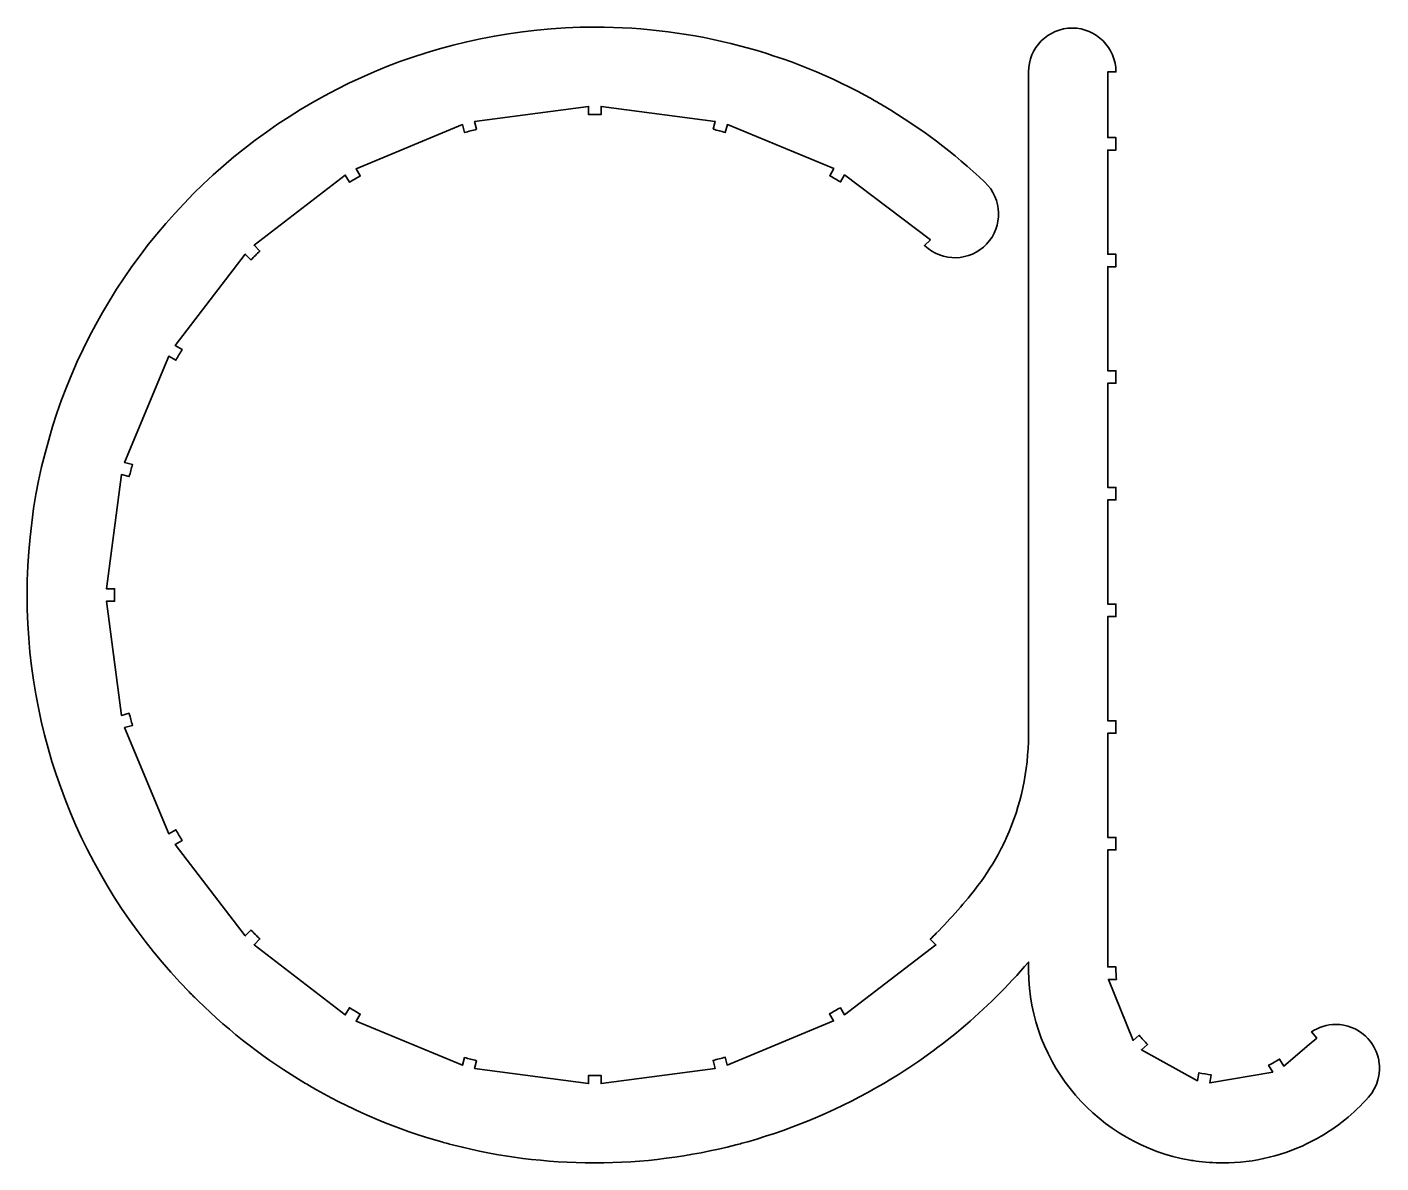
# Model space of a CAD drawing. Header units: inches. Extents: x 128 to 344, y -297 to -115.
import ezdxf

# ---------------------------------------------------------------- set-up
doc = ezdxf.new("R2010")
doc.units = ezdxf.units.IN
doc.header["$MEASUREMENT"] = 0
doc.layers.add('Wood_01_SensorSupport_3mmThick', color=7, linetype='Continuous')

msp = doc.modelspace()

# ---------------------------------------------------------------- linework, layer by layer
at = {"layer": 'Wood_01_SensorSupport_3mmThick', "color": 1, "lineweight": 35}
msp.add_open_spline([(344.09, -280.68), (344.09, -280.68), (344.09, -280.67), (344.09, -280.67), (344.07, -280.54), (344.05, -280.41), (344.02, -280.27), (344.01, -280.26), (344.01, -280.25), (344.01, -280.24), (343.99, -280.17), (343.98, -280.1), (343.96, -280.03), (343.96, -280.03), (343.96, -280.03), (343.96, -280.03), (343.64, -278.8), (342.98, -277.65), (341.99, -276.71), (341.99, -276.71), (341.98, -276.7), (341.98, -276.7), (341.92, -276.65), (341.88, -276.6), (341.82, -276.55), (341.82, -276.55), (341.82, -276.56), (341.82, -276.56), (340.59, -275.47), (338.97, -274.8), (337.2, -274.8), (335.76, -274.8), (334.43, -275.24), (333.32, -275.98), (333.32, -275.98), (334.16, -276.99), (334.16, -276.99), (334.16, -276.99), (332.93, -278.03), (332.93, -278.03), (332.93, -278.03), (332.93, -278.03), (332.93, -278.03), (332.93, -278.03), (328.86, -281.47), (328.86, -281.47), (328.86, -281.47), (328.21, -280.34), (328.21, -280.34), (327.64, -280.7), (327.05, -281.02), (326.45, -281.3), (326.45, -281.3), (327.1, -282.43), (327.1, -282.43), (327.1, -282.43), (317.05, -284.14), (317.05, -284.14), (317.05, -284.14), (317.27, -282.86), (317.27, -282.86), (316.6, -282.79), (315.94, -282.67), (315.3, -282.53), (315.3, -282.53), (315.07, -283.81), (315.07, -283.81), (315.07, -283.81), (306.1, -278.85), (306.1, -278.85), (306.1, -278.85), (307.1, -278.01), (307.1, -278.01), (306.62, -277.54), (306.18, -277.04), (305.76, -276.52), (305.76, -276.52), (304.76, -277.35), (304.76, -277.35), (304.76, -277.35), (300.81, -267.61), (300.81, -267.61), (300.81, -267.61), (302.11, -267.61), (302.11, -267.61), (302.05, -267.03), (302.02, -266.45), (302.02, -265.86), (302.02, -265.86), (302.02, -265.61), (302.02, -265.61), (302.02, -265.61), (300.72, -265.61), (300.72, -265.61), (300.72, -265.61), (300.72, -246.9), (300.72, -246.9), (300.72, -246.9), (302.02, -246.9), (302.02, -246.9), (302.02, -246.9), (302.02, -244.9), (302.02, -244.9), (302.02, -244.9), (300.72, -244.9), (300.72, -244.9), (300.72, -244.9), (300.72, -228.24), (300.72, -228.24), (300.72, -228.24), (302.02, -228.24), (302.02, -228.24), (302.02, -228.24), (302.02, -226.24), (302.02, -226.24), (302.02, -226.24), (300.72, -226.24), (300.72, -226.24), (300.72, -226.24), (300.72, -209.58), (300.72, -209.58), (300.72, -209.58), (302.02, -209.58), (302.02, -209.58), (302.02, -209.58), (302.02, -207.58), (302.02, -207.58), (302.02, -207.58), (300.72, -207.58), (300.72, -207.58), (300.72, -207.58), (300.72, -190.92), (300.72, -190.92), (300.72, -190.92), (302.02, -190.92), (302.02, -190.92), (302.02, -190.92), (302.02, -188.92), (302.02, -188.92), (302.02, -188.92), (300.72, -188.92), (300.72, -188.92), (300.72, -188.92), (300.72, -172.26), (300.72, -172.26), (300.72, -172.26), (302.02, -172.26), (302.02, -172.26), (302.02, -172.26), (302.02, -170.26), (302.02, -170.26), (302.02, -170.26), (300.72, -170.26), (300.72, -170.26), (300.72, -170.26), (300.72, -153.61), (300.72, -153.61), (300.72, -153.61), (302.02, -153.61), (302.02, -153.61), (302.02, -153.61), (302.02, -151.61), (302.02, -151.61), (302.02, -151.61), (300.72, -151.61), (300.72, -151.61), (300.72, -151.61), (300.72, -134.95), (300.72, -134.95), (300.72, -134.95), (302.02, -134.95), (302.02, -134.95), (302.02, -134.95), (302.02, -132.95), (302.02, -132.95), (302.02, -132.95), (300.72, -132.95), (300.72, -132.95), (300.72, -132.95), (300.72, -122.45), (300.72, -122.45), (300.72, -122.45), (302.02, -122.45), (302.02, -122.45), (302.02, -118.58), (298.89, -115.45), (295.03, -115.45), (291.17, -115.45), (288.04, -118.58), (288.04, -122.45), (288.04, -122.45), (288.04, -228.36), (288.04, -228.36), (288.03, -228.42), (288.03, -228.47), (288.03, -228.53), (288.03, -234.27), (286.83, -239.81), (284.52, -244.9), (284.22, -245.58), (283.9, -246.24), (283.56, -246.9), (282.52, -248.88), (281.32, -250.79), (279.94, -252.6), (277.89, -255.3), (275.65, -257.83), (273.28, -260.21), (272.96, -260.53), (272.64, -260.85), (272.31, -261.17), (272.31, -261.17), (273.23, -262.09), (273.23, -262.09), (273.23, -262.09), (258.59, -273.25), (258.59, -273.25), (258.59, -273.25), (257.94, -272.12), (257.94, -272.12), (257.36, -272.46), (256.79, -272.79), (256.2, -273.12), (256.2, -273.12), (256.85, -274.24), (256.85, -274.24), (256.85, -274.24), (239.85, -281.29), (239.85, -281.29), (239.85, -281.29), (239.52, -280.04), (239.52, -280.04), (238.88, -280.22), (238.23, -280.39), (237.59, -280.56), (237.59, -280.56), (237.92, -281.82), (237.92, -281.82), (237.92, -281.82), (219.68, -284.25), (219.68, -284.25), (219.68, -284.25), (219.68, -282.95), (219.68, -282.95), (219.34, -282.95), (219.01, -282.96), (218.68, -282.96), (218.34, -282.96), (218.01, -282.95), (217.68, -282.95), (217.68, -282.95), (217.68, -284.25), (217.68, -284.25), (217.68, -284.25), (199.42, -281.86), (199.42, -281.86), (199.42, -281.86), (199.75, -280.6), (199.75, -280.6), (199.11, -280.44), (198.46, -280.27), (197.82, -280.09), (197.82, -280.09), (197.48, -281.34), (197.48, -281.34), (197.48, -281.34), (180.48, -274.27), (180.48, -274.27), (180.48, -274.27), (181.13, -273.15), (181.13, -273.15), (180.55, -272.82), (179.97, -272.48), (179.4, -272.14), (179.4, -272.14), (178.75, -273.27), (178.75, -273.27), (178.75, -273.27), (164.16, -262.05), (164.16, -262.05), (164.16, -262.05), (165.08, -261.13), (165.08, -261.13), (164.6, -260.66), (164.13, -260.19), (163.66, -259.71), (163.66, -259.71), (162.75, -260.63), (162.75, -260.63), (162.75, -260.63), (151.52, -246.04), (151.52, -246.04), (151.52, -246.04), (152.65, -245.39), (152.65, -245.39), (152.31, -244.82), (151.97, -244.24), (151.65, -243.66), (151.65, -243.66), (150.52, -244.31), (150.52, -244.31), (150.52, -244.31), (143.45, -227.31), (143.45, -227.31), (143.45, -227.31), (144.71, -226.97), (144.71, -226.97), (144.53, -226.33), (144.35, -225.69), (144.19, -225.04), (144.19, -225.04), (142.93, -225.38), (142.93, -225.38), (142.93, -225.38), (140.54, -207.12), (140.54, -207.12), (140.54, -207.12), (141.84, -207.12), (141.84, -207.12), (141.84, -206.78), (141.83, -206.45), (141.83, -206.12), (141.83, -205.78), (141.84, -205.45), (141.84, -205.12), (141.84, -205.12), (140.54, -205.12), (140.54, -205.12), (140.54, -205.12), (142.93, -186.86), (142.93, -186.86), (142.93, -186.86), (144.19, -187.19), (144.19, -187.19), (144.35, -186.55), (144.53, -185.9), (144.71, -185.26), (144.71, -185.26), (143.45, -184.93), (143.45, -184.93), (143.45, -184.93), (150.52, -167.92), (150.52, -167.92), (150.52, -167.92), (151.65, -168.57), (151.65, -168.57), (151.97, -167.99), (152.31, -167.41), (152.65, -166.84), (152.65, -166.84), (151.52, -166.19), (151.52, -166.19), (151.52, -166.19), (162.75, -151.6), (162.75, -151.6), (162.75, -151.6), (163.66, -152.52), (163.66, -152.52), (164.13, -152.04), (164.6, -151.57), (165.08, -151.11), (165.08, -151.11), (164.16, -150.19), (164.16, -150.19), (164.16, -150.19), (178.75, -138.97), (178.75, -138.97), (178.75, -138.97), (179.4, -140.09), (179.4, -140.09), (179.97, -139.75), (180.55, -139.42), (181.13, -139.09), (181.13, -139.09), (180.48, -137.96), (180.48, -137.96), (180.48, -137.96), (197.48, -130.89), (197.48, -130.89), (197.48, -130.89), (197.82, -132.15), (197.82, -132.15), (198.46, -131.97), (199.11, -131.8), (199.75, -131.63), (199.75, -131.63), (199.42, -130.38), (199.42, -130.38), (199.42, -130.38), (217.68, -127.98), (217.68, -127.98), (217.68, -127.98), (217.68, -129.28), (217.68, -129.28), (218.01, -129.28), (218.34, -129.27), (218.68, -129.27), (219.01, -129.27), (219.34, -129.28), (219.68, -129.28), (219.68, -129.28), (219.68, -127.98), (219.68, -127.98), (219.68, -127.98), (237.94, -130.37), (237.94, -130.37), (237.94, -130.37), (237.6, -131.62), (237.6, -131.62), (238.25, -131.79), (238.89, -131.96), (239.53, -132.14), (239.53, -132.14), (239.87, -130.88), (239.87, -130.88), (239.87, -130.88), (256.89, -137.93), (256.89, -137.93), (256.89, -137.93), (256.24, -139.06), (256.24, -139.06), (256.82, -139.39), (257.4, -139.72), (257.97, -140.06), (257.97, -140.06), (258.62, -138.93), (258.62, -138.93), (258.62, -138.93), (272.35, -149.32), (272.35, -149.32), (272.35, -149.32), (271.4, -150.21), (271.4, -150.21), (271.42, -150.23), (271.44, -150.24), (271.45, -150.26), (274.26, -152.91), (278.69, -152.79), (281.34, -149.98), (283.99, -147.18), (283.87, -142.75), (281.06, -140.1), (276.11, -135.42), (270.71, -131.36), (264.96, -127.95), (264.96, -127.95), (264.96, -127.95), (264.96, -127.95), (264.96, -127.95), (264.96, -127.95), (264.96, -127.95), (264.39, -127.61), (263.81, -127.27), (263.23, -126.95), (263.23, -126.95), (263.23, -126.95), (263.23, -126.94), (249.75, -119.34), (234.48, -115.29), (218.68, -115.29), (218.67, -115.29), (218.66, -115.29), (218.66, -115.29), (168.58, -115.3), (127.85, -156.04), (127.85, -206.12), (127.85, -230.8), (137.75, -253.21), (153.78, -269.6), (153.78, -269.6), (153.78, -269.6), (153.78, -269.6), (153.78, -269.6), (153.78, -269.6), (153.78, -269.6), (154.25, -270.07), (154.72, -270.55), (155.19, -271.01), (155.19, -271.01), (155.19, -271.01), (155.19, -271.01), (155.19, -271.01), (155.19, -271.01), (155.19, -271.01), (160.37, -276.08), (166.15, -280.53), (172.41, -284.25), (172.41, -284.25), (172.41, -284.25), (172.41, -284.25), (172.41, -284.25), (172.41, -284.25), (172.41, -284.25), (172.98, -284.59), (173.56, -284.93), (174.14, -285.25), (174.14, -285.25), (174.14, -285.25), (174.14, -285.25), (180.41, -288.79), (187.13, -291.61), (194.2, -293.59), (194.2, -293.59), (194.2, -293.59), (194.2, -293.59), (194.84, -293.77), (195.49, -293.95), (196.13, -294.11), (196.13, -294.11), (196.13, -294.11), (196.13, -294.11), (196.13, -294.11), (196.13, -294.11), (196.13, -294.11), (203.31, -295.95), (210.83, -296.94), (218.57, -296.95), (218.6, -296.95), (218.64, -296.95), (218.68, -296.95), (226.33, -296.95), (233.9, -295.95), (241.21, -294.06), (241.21, -294.06), (241.21, -294.06), (241.21, -294.06), (241.21, -294.06), (241.22, -294.06), (241.23, -294.06), (241.87, -293.89), (242.5, -293.73), (243.14, -293.55), (243.14, -293.55), (243.14, -293.55), (243.14, -293.55), (243.14, -293.55), (243.14, -293.55), (243.14, -293.55), (250.77, -291.39), (258.1, -288.25), (264.92, -284.22), (264.92, -284.22), (264.92, -284.22), (264.92, -284.22), (273.58, -279.11), (281.43, -272.58), (288.04, -264.82), (288.04, -264.82), (288.04, -266.18), (288.04, -266.18), (288.04, -266.18), (288.04, -266.18), (288.04, -266.18), (288.19, -281.37), (299.3, -293.99), (313.83, -296.5), (313.85, -296.5), (313.87, -296.5), (313.88, -296.5), (314.2, -296.56), (314.52, -296.61), (314.84, -296.65), (314.84, -296.65), (314.84, -296.65), (314.84, -296.65), (316.24, -296.84), (317.67, -296.95), (319.12, -296.95), (324.17, -296.95), (329.08, -295.72), (333.46, -293.44), (333.46, -293.44), (333.46, -293.44), (333.46, -293.44), (333.46, -293.44), (333.46, -293.44), (333.46, -293.44), (333.75, -293.29), (334.03, -293.13), (334.31, -292.98), (334.33, -292.97), (334.35, -292.95), (334.38, -292.94), (337.38, -291.25), (340.11, -289.06), (342.44, -286.42), (343.88, -284.79), (344.42, -282.67), (344.09, -280.68)], degree=3, knots=[0, 0, 0, 0, 1, 1, 1, 2, 2, 2, 3, 3, 3, 4, 4, 4, 5, 5, 5, 6, 6, 6, 7, 7, 7, 8, 8, 8, 9, 9, 9, 10, 10, 10, 11, 11, 11, 12, 12, 12, 13, 13, 13, 14, 14, 14, 15, 15, 15, 16, 16, 16, 17, 17, 17, 18, 18, 18, 19, 19, 19, 20, 20, 20, 21, 21, 21, 22, 22, 22, 23, 23, 23, 24, 24, 24, 25, 25, 25, 26, 26, 26, 27, 27, 27, 28, 28, 28, 29, 29, 29, 30, 30, 30, 31, 31, 31, 32, 32, 32, 33, 33, 33, 34, 34, 34, 35, 35, 35, 36, 36, 36, 37, 37, 37, 38, 38, 38, 39, 39, 39, 40, 40, 40, 41, 41, 41, 42, 42, 42, 43, 43, 43, 44, 44, 44, 45, 45, 45, 46, 46, 46, 47, 47, 47, 48, 48, 48, 49, 49, 49, 50, 50, 50, 51, 51, 51, 52, 52, 52, 53, 53, 53, 54, 54, 54, 55, 55, 55, 56, 56, 56, 57, 57, 57, 58, 58, 58, 59, 59, 59, 60, 60, 60, 61, 61, 61, 62, 62, 62, 63, 63, 63, 64, 64, 64, 65, 65, 65, 66, 66, 66, 67, 67, 67, 68, 68, 68, 69, 69, 69, 70, 70, 70, 71, 71, 71, 72, 72, 72, 73, 73, 73, 74, 74, 74, 75, 75, 75, 76, 76, 76, 77, 77, 77, 78, 78, 78, 79, 79, 79, 80, 80, 80, 81, 81, 81, 82, 82, 82, 83, 83, 83, 84, 84, 84, 85, 85, 85, 86, 86, 86, 87, 87, 87, 88, 88, 88, 89, 89, 89, 90, 90, 90, 91, 91, 91, 92, 92, 92, 93, 93, 93, 94, 94, 94, 95, 95, 95, 96, 96, 96, 97, 97, 97, 98, 98, 98, 99, 99, 99, 100, 100, 100, 101, 101, 101, 102, 102, 102, 103, 103, 103, 104, 104, 104, 105, 105, 105, 106, 106, 106, 107, 107, 107, 108, 108, 108, 109, 109, 109, 110, 110, 110, 111, 111, 111, 112, 112, 112, 113, 113, 113, 114, 114, 114, 115, 115, 115, 116, 116, 116, 117, 117, 117, 118, 118, 118, 119, 119, 119, 120, 120, 120, 121, 121, 121, 122, 122, 122, 123, 123, 123, 124, 124, 124, 125, 125, 125, 126, 126, 126, 127, 127, 127, 128, 128, 128, 129, 129, 129, 130, 130, 130, 131, 131, 131, 132, 132, 132, 133, 133, 133, 134, 134, 134, 135, 135, 135, 136, 136, 136, 137, 137, 137, 138, 138, 138, 139, 139, 139, 140, 140, 140, 141, 141, 141, 142, 142, 142, 143, 143, 143, 144, 144, 144, 145, 145, 145, 146, 146, 146, 147, 147, 147, 148, 148, 148, 149, 149, 149, 150, 150, 150, 151, 151, 151, 152, 152, 152, 153, 153, 153, 154, 154, 154, 155, 155, 155, 156, 156, 156, 157, 157, 157, 158, 158, 158, 159, 159, 159, 160, 160, 160, 161, 161, 161, 162, 162, 162, 163, 163, 163, 164, 164, 164, 165, 165, 165, 166, 166, 166, 167, 167, 167, 168, 168, 168, 169, 169, 169, 170, 170, 170, 171, 171, 171, 172, 172, 172, 173, 173, 173, 174, 174, 174, 175, 175, 175, 176, 176, 176, 177, 177, 177, 178, 178, 178, 179, 179, 179, 180, 180, 180, 181, 181, 181, 182, 182, 182, 183, 183, 183, 184, 184, 184, 185, 185, 185, 186, 186, 186, 187, 187, 187, 188, 188, 188, 189, 189, 189, 190, 190, 190, 191, 191, 191, 192, 192, 192, 193, 193, 193, 194, 194, 194, 195, 195, 195, 196, 196, 196, 196], dxfattribs=at)

doc.saveas('drawing.dxf')
